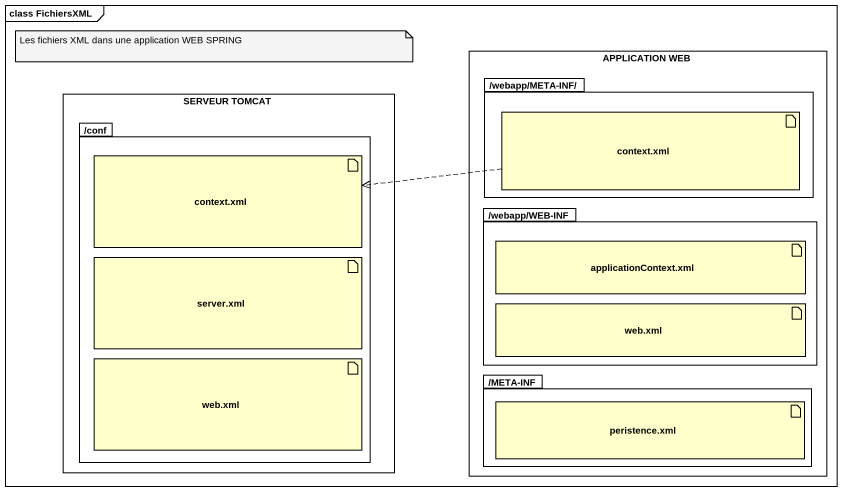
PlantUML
@startuml
mainframe class FichiersXML
rectangle "APPLICATION WEB" as APPLICATION_WEB {
  package "/webapp/META-INF/" as webapp_META_INF {
    artifact "context.xml" as context_xml
  }
  package "/webapp/WEB-INF" as webapp_WEB_INF {
    artifact "applicationContext.xml" as applicationContext_xml
    artifact "web.xml" as web_xml
  }
  package "/META-INF" as META_INF {
    artifact "peristence.xml" as peristence_xml
  }
}
rectangle "SERVEUR TOMCAT" as SERVEUR_TOMCAT {
  package "/conf" as conf {
    artifact "context.xml" as context_xml_2
    artifact "server.xml" as server_xml
    artifact "web.xml" as web_xml_2
  }
}
context_xml .left.> context_xml_2
note as N1
  Les fichiers XML dans une application WEB SPRING
end note
@enduml
